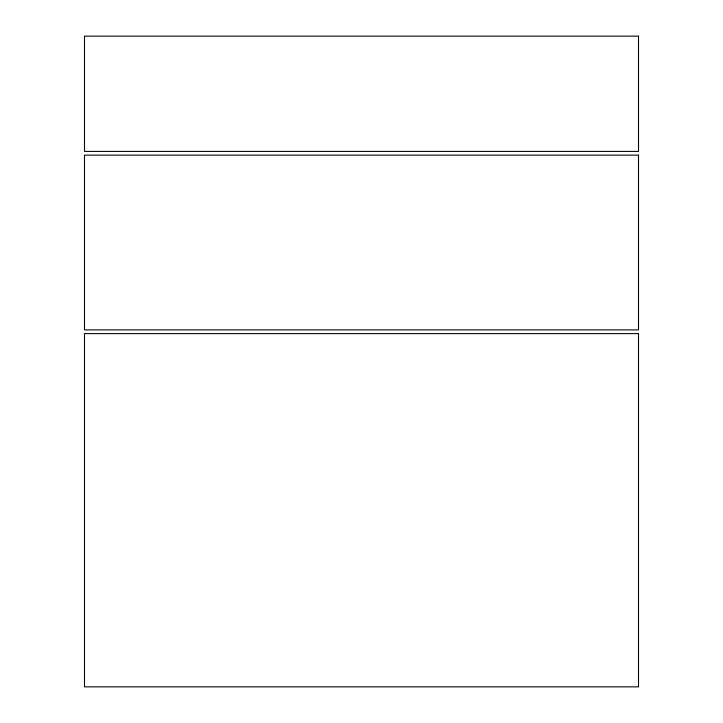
<?xml version="1.0" encoding="UTF-8"?>
<svg xmlns="http://www.w3.org/2000/svg" width="723" height="723" viewBox="0 0 723 723"><rect width="100%" height="100%" fill="white"/><g stroke="black" fill="none" stroke-linecap="round" stroke-linejoin="round"><path stroke-width="1.08" d="M638.508 36.15L84.492 36.15L84.492 151.414L638.508 151.414L638.508 36.15M638.508 155.138L84.492 155.138L84.492 329.896L638.508 329.896L638.508 155.138M638.508 333.61L84.492 333.61L84.492 686.85L638.508 686.85L638.508 333.61"/></g></svg>
